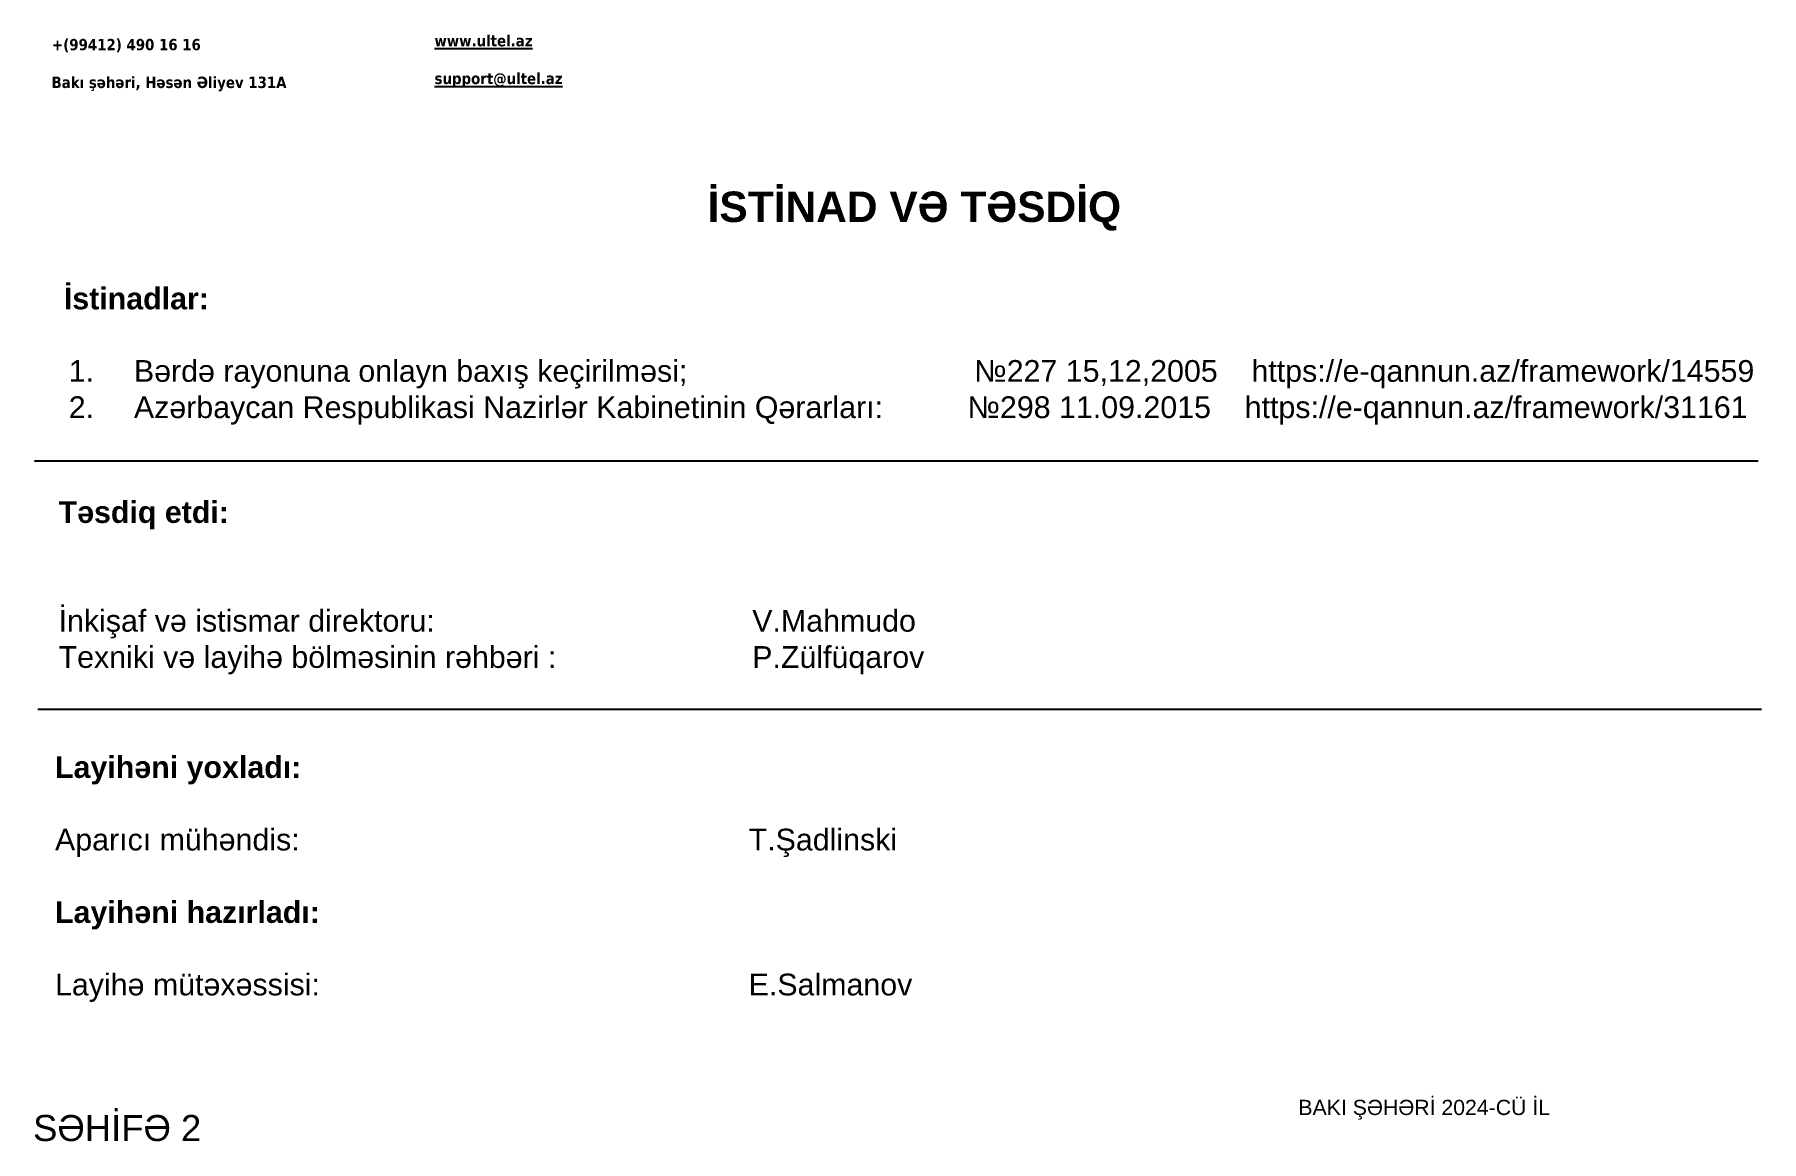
# Paper-space layout '5_Mundericat' of a CAD drawing. Header units: metres. Extents: x 9 to 407, y 11 to 266.
import ezdxf

# ---------------------------------------------------------------- set-up
doc = ezdxf.new("R2010")
doc.units = ezdxf.units.M
doc.styles.add('стиль1', font='arialbd.ttf', dxfattribs={"height": 2.5})

psp = doc.layouts.new('5_Mundericat')

# ---------------------------------------------------------------- linework, layer by layer
at = {"color": 7}
for p, q in [((9.34, 167.76), (405.87, 167.76)), ((10.11, 110.66), (406.65, 110.66))]:
    psp.add_line(p, q, dxfattribs=at)

# ---------------------------------------------------------------- texts
at = {"color": 7, "attachment_point": 1, "style": 'стиль1'}
for s, width, gutter_width, heights, insert, char_height in [('\\pxl0.125;{\\fTahoma|b1|i0|c204|p34;\\H1.04167x;+(99412) 490 16 16\\P\\pl0.08333;\\fTahoma|b1|i0|c0|p34;\\P\\fTahoma|b1|i0|c204|p34;Bak\\fTahoma|b1|i0|c162|p34;ı\\fTahoma|b1|i0|c204|p34; \\fTahoma|b1|i0|c238|p34;ş\\fTahoma|b1|i0|c0|p34;ə\\fTahoma|b1|i0|c204|p34;h\\fTahoma|b1|i0|c0|p34;ə\\fTahoma|b1|i0|c204|p34;ri, H\\fTahoma|b1|i0|c0|p34;ə\\fTahoma|b1|i0|c204|p34;s\\fTahoma|b1|i0|c0|p34;ə\\fTahoma|b1|i0|c204|p34;n \\fTahoma|b1|i0|c0|p34;Ə\\fTahoma|b1|i0|c204|p34;liyev 131A}', 58.9541, 12.5, [14.26], (13.04, 264.82), 2.5), ('\\pxl0.08333;{\\fTahoma|b1|i0|c204|p34;\\H1.04167x;\\Lwww.ultel.az\\l\\P\\pl0.0875;\\fTahoma|b1|i0|c0|p34;\\L\\P\\fTahoma|b1|i0|c204|p34;support@ultel.az}', 33.4139, 12.5, [14.97], (101.14, 265.72), 2.5), ('\\pxl0.08333;{\\fArial|b1|i0|c162|p34;\\C250;\\c2500133;İSTİNAD\\fArial|b1|i0|c204|p34; VƏ TƏSDİQ}', 153.9696, 0, [32.65], (163.59, 229.72), 7), ('\\pxl0.08333;{\\C250;\\c2500133;  \\fArial|b1|i0|c162|p34;İstinadlar\\fArial|b1|i0|c204|p34;:\\fArial|b0|i0|c204|p34;\\C256;\\P\\pl0;\\P\\pi-3,l4.08333,t4.08333;\\fMicrosoft Sans Serif|b0|i0|c0|p34;\\C250;\\c2500133;1.^I\\fMicrosoft Sans Serif|b0|i0|c204|p34;Bərdə rayonuna onlayn bax\\fMicrosoft Sans Serif|b0|i0|c0|p34;ış \\fMicrosoft Sans Serif|b0|i0|c204|p34;keçirilməsi;\\fMicrosoft Sans Serif|b0|i0|c0|p34;\\C256;                                  \\fMicrosoft Sans Serif|b0|i0|c204|p34;№227 15,12,2005    \\fMicrosoft Sans Serif|b0|i0|c0|p34;https://e-qannun.az/framework/14559\\fMicrosoft Sans Serif|b0|i0|c204|p34;\\P\\fMicrosoft Sans Serif|b0|i0|c0|p34;\\C250;\\c2500133;2.^I\\fMicrosoft Sans Serif|b0|i0|c204|p34;Azərbaycan Respublikasi Nazirlər Kabinetinin Qərarlar\\fMicrosoft Sans Serif|b0|i0|c0|p34;ı\\fMicrosoft Sans Serif|b0|i0|c204|p34;:\\fMicrosoft Sans Serif|b0|i0|c0|p34;          \\fMicrosoft Sans Serif|b0|i0|c204|p34;\\C256;№2\\fMicrosoft Sans Serif|b0|i0|c0|p34;98\\fMicrosoft Sans Serif|b0|i0|c204|p34; 1\\fMicrosoft Sans Serif|b0|i0|c0|p34;1.09.\\fMicrosoft Sans Serif|b0|i0|c204|p34;20\\fMicrosoft Sans Serif|b0|i0|c0|p34;1\\fMicrosoft Sans Serif|b0|i0|c204|p34;5    \\fMicrosoft Sans Serif|b0|i0|c0|p34;https://e-qannun.az/framework/31161}', 391.3152, 12.5, [36.41], (11.78, 207.63), 5), ('\\pxl0.08333,r0.03333;{\\C250;\\c2500133;Təsdiq etdi:\\fArial|b0|i0|c204|p34;\\C256;\\P\\fMicrosoft Sans Serif|b0|i0|c204|p34;\\P\\P\\fMicrosoft Sans Serif|b0|i0|c162|p34;İnkişaf \\fMicrosoft Sans Serif|b0|i0|c204|p34;və istismar direktoru:                       \\fMicrosoft Sans Serif|b0|i0|c0|p34;^I^I\\fMicrosoft Sans Serif|b0|i0|c204|p34;V.Mahmudo\\P\\fArial|b0|i0|c204|p34;Texniki və layihə bölməsinin rəhbəri \\fMicrosoft Sans Serif|b0|i0|c204|p34;:        \\fMicrosoft Sans Serif|b0|i0|c0|p34;^I^I\\fMicrosoft Sans Serif|b0|i0|c204|p34;P.Zülfüqarov}', 269.3466, 12.5, [51.3], (14.45, 158.51), 5), ('\\pxl0.08333;{\\C250;\\c2500133;Layihəni yoxladı:\\P\\P\\fMicrosoft Sans Serif|b0|i0|c204|p34;\\C256;Apar\\fMicrosoft Sans Serif|b0|i0|c0|p34;ı\\fMicrosoft Sans Serif|b0|i0|c204|p34;c\\fMicrosoft Sans Serif|b0|i0|c0|p34;ı \\fMicrosoft Sans Serif|b0|i0|c204|p34;mühəndis:                   \\fMicrosoft Sans Serif|b0|i0|c0|p34;^I^I^I^I\\fMicrosoft Sans Serif|b0|i0|c204|p34;T.\\fMicrosoft Sans Serif|b0|i0|c238|p34;Şadlinski\\fMicrosoft Sans Serif|b0|i0|c204|p34;\\P\\P\\fArial|b1|i0|c204|p34;\\C250;\\c2500133;Layihəni hazırladı:\\P\\P\\fMicrosoft Sans Serif|b0|i0|c204|p34;\\C256;Layihə mütəxəssisi:                \\fMicrosoft Sans Serif|b0|i0|c0|p34;^I^I^I^I\\fMicrosoft Sans Serif|b0|i0|c204|p34;E.Salmanov}', 226.9892, 12.5, [65.25], (13.63, 99.86), 5), ('\\pxl0.08333;{\\f@Arial Unicode MS|b0|i0|c204|p34;\\C168;\\c5771779;BAKI \\f@Arial Unicode MS|b0|i0|c0|p34;ŞƏ\\f@Arial Unicode MS|b0|i0|c204|p34;H\\f@Arial Unicode MS|b0|i0|c0|p34;Ə\\f@Arial Unicode MS|b0|i0|c204|p34;R\\f@Arial Unicode MS|b0|i0|c0|p34;İ\\f@Arial Unicode MS|b0|i0|c204|p34; 2024-CÜ \\f@Arial Unicode MS|b0|i0|c0|p34;İ\\f@Arial Unicode MS|b0|i0|c204|p34;L}', 60.5396, 12.5, [5.89], (299.82, 20.84), 3.5), ('\\pxl0.08333;{\\f@Arial Unicode MS|b0|i0|c204|p34;\\C256;S\\f@Arial Unicode MS|b0|i0|c0|p34;Ə\\f@Arial Unicode MS|b0|i0|c204|p34;H\\f@Arial Unicode MS|b0|i0|c0|p34;İ\\f@Arial Unicode MS|b0|i0|c204|p34;F\\f@Arial Unicode MS|b0|i0|c0|p34;Ə\\f@Arial Unicode MS|b0|i0|c204|p34; 2}', 47.232, 12.5, [13.94], (8.5, 17.35), 6)]:
    psp.add_mtext_dynamic_manual_height_columns(s, width=width, gutter_width=gutter_width, heights=heights, dxfattribs=dict(at, insert=insert, char_height=char_height))

doc.saveas('drawing.dxf')
